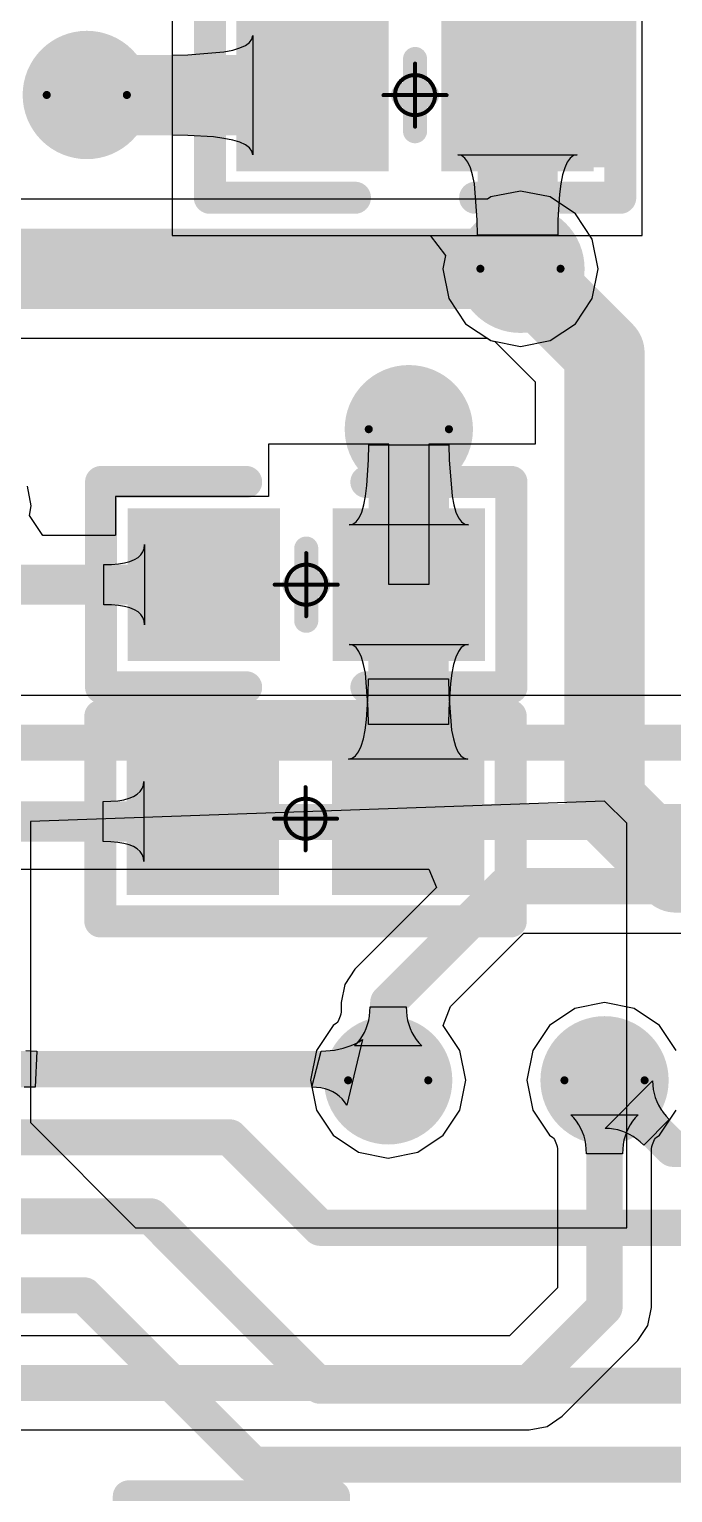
# Model space of a CAD drawing. Header units: millimetres. Extents: x -1.72 to 0.75, y -0.35 to 1.04.
# Drawn here: x -0.5585 to -0.398, y 0.3188 to 0.6836 of the extents above; entities that cross this region are included whole.
import ezdxf

# ---------------------------------------------------------------- set-up
doc = ezdxf.new("R2010")
doc.units = ezdxf.units.MM
doc.header["$MEASUREMENT"] = 0
for name, color, linetype in [('BottomLayer', 5, 'Continuous'), ('BottomSolder', 6, 'Continuous'), ('DrillDrawing', 1, 'Continuous'), ('Mechanical15', 56, 'Continuous'), ('MultiLayer', 9, 'Continuous'), ('TopLayer', 1, 'Continuous'), ('TopOverlay', 2, 'Continuous'), ('TopPaste', 8, 'Continuous'), ('TopSolder', 216, 'Continuous'), ('ViaHoleLayer', 16, 'Continuous')]:
    doc.layers.add(name, color=color, linetype=linetype)

# ---------------------------------------------------------------- blocks, each defined once
blk = doc.blocks.new('R_0603_L_11')
at = {"layer": 'Mechanical15', "const_width": 0.001}
for points in [[(0, 0.00787), (0, -0.00787)], [(0.00787, 0), (-0.00787, 0)]]:
    blk.add_lwpolyline(points, dxfattribs=at)
at = {"layer": 'Mechanical15'}
for points, const_width in [([(-0.00025, 0.00787, 1), (0.00025, 0.00787, 1)], 0.0005), ([(0.005, 0, 1), (-0.005, 0, 1)], 0.001), ([(-0.00812, 0, 1), (-0.00762, 0, 1)], 0.0005), ([(-0.00525, 0, 1), (-0.00475, 0, 1)], 0.0005), ([(0.00475, 0, 1), (0.00525, 0, 1)], 0.0005), ([(0.00762, 0, 1), (0.00812, 0, 1)], 0.0005), ([(-0.00025, -0.00787, 1), (0.00025, -0.00787, 1)], 0.0005)]:
    blk.add_lwpolyline(points, format="xyb", close=True, dxfattribs=dict(at, const_width=const_width))
at = {"layer": 'TopLayer'}
for points in [[(-0.04059, -0.015), (-0.01059, -0.015), (-0.04059, 0.015), (-0.01059, 0.015)], [(0.01059, -0.015), (0.04059, -0.015), (0.01059, 0.015), (0.04059, 0.015)]]:
    blk.add_solid(points, dxfattribs=at)
at = {"layer": 'TopOverlay', "const_width": 0.008}
for points in [[(-0.05118, 0.02559), (-0.05118, -0.02559)], [(0.05118, 0.02559), (-0.05118, 0.02559)], [(0.05118, 0.02559), (0.05118, -0.02559)], [(0.05118, -0.02559), (-0.05118, -0.02559)]]:
    blk.add_lwpolyline(points, dxfattribs=at)
at = {"layer": 'TopOverlay', "const_width": 0.004}
for points in [[(-0.05318, 0.02559, 1), (-0.04918, 0.02559, 1)], [(-0.05318, 0.02559, 1), (-0.04918, 0.02559, 1)], [(0.04918, 0.02559, 1), (0.05318, 0.02559, 1)], [(0.04918, 0.02559, 1), (0.05318, 0.02559, 1)], [(-0.05318, -0.02559, 1), (-0.04918, -0.02559, 1)], [(-0.05318, -0.02559, 1), (-0.04918, -0.02559, 1)], [(0.04918, -0.02559, 1), (0.05318, -0.02559, 1)], [(0.04918, -0.02559, 1), (0.05318, -0.02559, 1)]]:
    blk.add_lwpolyline(points, format="xyb", close=True, dxfattribs=at)
at = {"layer": 'TopPaste'}
for points in [[(-0.04059, -0.015), (-0.01059, -0.015), (-0.04059, 0.015), (-0.01059, 0.015)], [(0.01059, -0.015), (0.04059, -0.015), (0.01059, 0.015), (0.04059, 0.015)]]:
    blk.add_solid(points, dxfattribs=at)
at = {"layer": 'TopSolder'}
for points in [[(-0.04459, -0.019), (-0.00659, -0.019), (-0.04459, 0.019), (-0.00659, 0.019)], [(0.00659, -0.019), (0.04459, -0.019), (0.00659, 0.019), (0.04459, 0.019)]]:
    blk.add_solid(points, dxfattribs=at)
blk = doc.blocks.new('C_0603_L_26')
at = {"layer": 'Mechanical15', "const_width": 0.001}
for points in [[(0, 0.00787), (0, -0.00787)], [(-0.00787, 0), (0.00787, 0)]]:
    blk.add_lwpolyline(points, dxfattribs=at)
at = {"layer": 'Mechanical15'}
for points, const_width in [([(-0.00025, 0.00787, 1), (0.00025, 0.00787, 1)], 0.0005), ([(0.005, 0, 1), (-0.005, 0, 1)], 0.001), ([(-0.00812, 0, 1), (-0.00762, 0, 1)], 0.0005), ([(-0.00525, 0, 1), (-0.00475, 0, 1)], 0.0005), ([(0.00475, 0, 1), (0.00525, 0, 1)], 0.0005), ([(0.00762, 0, 1), (0.00812, 0, 1)], 0.0005), ([(-0.00025, -0.00787, 1), (0.00025, -0.00787, 1)], 0.0005)]:
    blk.add_lwpolyline(points, format="xyb", close=True, dxfattribs=dict(at, const_width=const_width))
at = {"layer": 'TopLayer'}
for points in [[(-0.04059, -0.015), (-0.01059, -0.015), (-0.04059, 0.015), (-0.01059, 0.015)], [(0.01059, -0.015), (0.04059, -0.015), (0.01059, 0.015), (0.04059, 0.015)]]:
    blk.add_solid(points, dxfattribs=at)
at = {"layer": 'TopOverlay'}
for points, const_width in [([(-0.05118, 0.02559), (-0.015, 0.02559)], 0.008), ([(-0.05118, 0.02559), (-0.05118, -0.02559)], 0.008), ([(0.015, 0.02559), (0.05118, 0.02559)], 0.008), ([(0.05118, 0.02559), (0.05118, -0.02559)], 0.008), ([(0, 0.009), (0, -0.009)], 0.006), ([(-0.003, 0), (0, 0)], 0.006), ([(0, 0), (0.003, 0)], 0.006), ([(-0.05118, -0.02559), (-0.015, -0.02559)], 0.008), ([(0.015, -0.02559), (0.05118, -0.02559)], 0.008)]:
    blk.add_lwpolyline(points, dxfattribs=dict(at, const_width=const_width))
for points, const_width in [([(-0.05318, 0.02559, 1), (-0.04918, 0.02559, 1)], 0.004), ([(-0.05318, 0.02559, 1), (-0.04918, 0.02559, 1)], 0.004), ([(-0.017, 0.02559, 1), (-0.013, 0.02559, 1)], 0.004), ([(0.013, 0.02559, 1), (0.017, 0.02559, 1)], 0.004), ([(0.04918, 0.02559, 1), (0.05318, 0.02559, 1)], 0.004), ([(0.04918, 0.02559, 1), (0.05318, 0.02559, 1)], 0.004), ([(-0.0015, 0.009, 1), (0.0015, 0.009, 1)], 0.003), ([(-0.0045, 0, 1), (-0.0015, 0, 1)], 0.003), ([(-0.0015, 0, 1), (0.0015, 0, 1)], 0.003), ([(-0.0015, 0, 1), (0.0015, 0, 1)], 0.003), ([(0.0015, 0, 1), (0.0045, 0, 1)], 0.003), ([(-0.0015, -0.009, 1), (0.0015, -0.009, 1)], 0.003), ([(-0.05318, -0.02559, 1), (-0.04918, -0.02559, 1)], 0.004), ([(-0.05318, -0.02559, 1), (-0.04918, -0.02559, 1)], 0.004), ([(-0.017, -0.02559, 1), (-0.013, -0.02559, 1)], 0.004), ([(0.013, -0.02559, 1), (0.017, -0.02559, 1)], 0.004), ([(0.04918, -0.02559, 1), (0.05318, -0.02559, 1)], 0.004), ([(0.04918, -0.02559, 1), (0.05318, -0.02559, 1)], 0.004)]:
    blk.add_lwpolyline(points, format="xyb", close=True, dxfattribs=dict(at, const_width=const_width))
at = {"layer": 'TopPaste'}
for points in [[(-0.04059, -0.015), (-0.01059, -0.015), (-0.04059, 0.015), (-0.01059, 0.015)], [(0.01059, -0.015), (0.04059, -0.015), (0.01059, 0.015), (0.04059, 0.015)]]:
    blk.add_solid(points, dxfattribs=at)
at = {"layer": 'TopSolder'}
for points in [[(-0.04459, -0.019), (-0.00659, -0.019), (-0.04459, 0.019), (-0.00659, 0.019)], [(0.00659, -0.019), (0.04459, -0.019), (0.00659, 0.019), (0.04459, 0.019)]]:
    blk.add_solid(points, dxfattribs=at)
blk = doc.blocks.new('C_0603_L_27')
at = {"layer": 'Mechanical15', "const_width": 0.001}
for points in [[(0, 0.00787), (0, -0.00787)], [(0.00787, 0), (-0.00787, 0)]]:
    blk.add_lwpolyline(points, dxfattribs=at)
at = {"layer": 'Mechanical15'}
for points, const_width in [([(-0.00025, 0.00787, 1), (0.00025, 0.00787, 1)], 0.0005), ([(0.005, 0, 1), (-0.005, 0, 1)], 0.001), ([(-0.00812, 0, 1), (-0.00762, 0, 1)], 0.0005), ([(-0.00525, 0, 1), (-0.00475, 0, 1)], 0.0005), ([(0.00475, 0, 1), (0.00525, 0, 1)], 0.0005), ([(0.00762, 0, 1), (0.00812, 0, 1)], 0.0005), ([(-0.00025, -0.00787, 1), (0.00025, -0.00787, 1)], 0.0005)]:
    blk.add_lwpolyline(points, format="xyb", close=True, dxfattribs=dict(at, const_width=const_width))
at = {"layer": 'TopLayer'}
for points in [[(-0.04059, -0.015), (-0.01059, -0.015), (-0.04059, 0.015), (-0.01059, 0.015)], [(0.01059, -0.015), (0.04059, -0.015), (0.01059, 0.015), (0.04059, 0.015)]]:
    blk.add_solid(points, dxfattribs=at)
at = {"layer": 'TopOverlay'}
for points, const_width in [([(-0.015, 0.02559), (-0.05118, 0.02559)], 0.008), ([(-0.05118, 0.02559), (-0.05118, -0.02559)], 0.008), ([(0.05118, 0.02559), (0.015, 0.02559)], 0.008), ([(0.05118, 0.02559), (0.05118, -0.02559)], 0.008), ([(0, 0.009), (0, -0.009)], 0.006), ([(0, 0), (-0.003, 0)], 0.006), ([(0.003, 0), (0, 0)], 0.006), ([(-0.015, -0.02559), (-0.05118, -0.02559)], 0.008), ([(0.05118, -0.02559), (0.015, -0.02559)], 0.008)]:
    blk.add_lwpolyline(points, dxfattribs=dict(at, const_width=const_width))
for points, const_width in [([(-0.05318, 0.02559, 1), (-0.04918, 0.02559, 1)], 0.004), ([(-0.05318, 0.02559, 1), (-0.04918, 0.02559, 1)], 0.004), ([(-0.017, 0.02559, 1), (-0.013, 0.02559, 1)], 0.004), ([(0.013, 0.02559, 1), (0.017, 0.02559, 1)], 0.004), ([(0.04918, 0.02559, 1), (0.05318, 0.02559, 1)], 0.004), ([(0.04918, 0.02559, 1), (0.05318, 0.02559, 1)], 0.004), ([(-0.0015, 0.009, 1), (0.0015, 0.009, 1)], 0.003), ([(-0.0045, 0, 1), (-0.0015, 0, 1)], 0.003), ([(-0.0015, 0, 1), (0.0015, 0, 1)], 0.003), ([(-0.0015, 0, 1), (0.0015, 0, 1)], 0.003), ([(0.0015, 0, 1), (0.0045, 0, 1)], 0.003), ([(-0.0015, -0.009, 1), (0.0015, -0.009, 1)], 0.003), ([(-0.05318, -0.02559, 1), (-0.04918, -0.02559, 1)], 0.004), ([(-0.05318, -0.02559, 1), (-0.04918, -0.02559, 1)], 0.004), ([(-0.017, -0.02559, 1), (-0.013, -0.02559, 1)], 0.004), ([(0.013, -0.02559, 1), (0.017, -0.02559, 1)], 0.004), ([(0.04918, -0.02559, 1), (0.05318, -0.02559, 1)], 0.004), ([(0.04918, -0.02559, 1), (0.05318, -0.02559, 1)], 0.004)]:
    blk.add_lwpolyline(points, format="xyb", close=True, dxfattribs=dict(at, const_width=const_width))
at = {"layer": 'TopPaste'}
for points in [[(-0.04059, -0.015), (-0.01059, -0.015), (-0.04059, 0.015), (-0.01059, 0.015)], [(0.01059, -0.015), (0.04059, -0.015), (0.01059, 0.015), (0.04059, 0.015)]]:
    blk.add_solid(points, dxfattribs=at)
at = {"layer": 'TopSolder'}
for points in [[(-0.04459, -0.019), (-0.00659, -0.019), (-0.04459, 0.019), (-0.00659, 0.019)], [(0.00659, -0.019), (0.04459, -0.019), (0.00659, 0.019), (0.04459, 0.019)]]:
    blk.add_solid(points, dxfattribs=at)
blk = doc.blocks.new('C_0603_L_29')
at = {"layer": 'Mechanical15', "const_width": 0.001}
for points in [[(0, -0.00787), (0, 0.00787)], [(-0.00787, 0), (0.00787, 0)]]:
    blk.add_lwpolyline(points, dxfattribs=at)
at = {"layer": 'Mechanical15'}
for points, const_width in [([(-0.00025, 0.00787, 1), (0.00025, 0.00787, 1)], 0.0005), ([(0.005, 0, 1), (-0.005, 0, 1)], 0.001), ([(-0.00812, 0, 1), (-0.00762, 0, 1)], 0.0005), ([(-0.00525, 0, 1), (-0.00475, 0, 1)], 0.0005), ([(0.00475, 0, 1), (0.00525, 0, 1)], 0.0005), ([(0.00762, 0, 1), (0.00812, 0, 1)], 0.0005), ([(-0.00025, -0.00787, 1), (0.00025, -0.00787, 1)], 0.0005)]:
    blk.add_lwpolyline(points, format="xyb", close=True, dxfattribs=dict(at, const_width=const_width))
at = {"layer": 'TopLayer'}
for points in [[(-0.04059, -0.015), (-0.01059, -0.015), (-0.04059, 0.015), (-0.01059, 0.015)], [(0.01059, -0.015), (0.04059, -0.015), (0.01059, 0.015), (0.04059, 0.015)]]:
    blk.add_solid(points, dxfattribs=at)
at = {"layer": 'TopOverlay'}
for points, const_width in [([(-0.05118, 0.02559), (-0.015, 0.02559)], 0.008), ([(-0.05118, -0.02559), (-0.05118, 0.02559)], 0.008), ([(0.015, 0.02559), (0.05118, 0.02559)], 0.008), ([(0.05118, -0.02559), (0.05118, 0.02559)], 0.008), ([(0, -0.009), (0, 0.009)], 0.006), ([(-0.003, 0), (0, 0)], 0.006), ([(0, 0), (0.003, 0)], 0.006), ([(-0.05118, -0.02559), (-0.015, -0.02559)], 0.008), ([(0.015, -0.02559), (0.05118, -0.02559)], 0.008)]:
    blk.add_lwpolyline(points, dxfattribs=dict(at, const_width=const_width))
for points, const_width in [([(-0.05318, 0.02559, 1), (-0.04918, 0.02559, 1)], 0.004), ([(-0.05318, 0.02559, 1), (-0.04918, 0.02559, 1)], 0.004), ([(-0.017, 0.02559, 1), (-0.013, 0.02559, 1)], 0.004), ([(0.013, 0.02559, 1), (0.017, 0.02559, 1)], 0.004), ([(0.04918, 0.02559, 1), (0.05318, 0.02559, 1)], 0.004), ([(0.04918, 0.02559, 1), (0.05318, 0.02559, 1)], 0.004), ([(-0.0015, 0.009, 1), (0.0015, 0.009, 1)], 0.003), ([(-0.0045, 0, 1), (-0.0015, 0, 1)], 0.003), ([(-0.0015, 0, 1), (0.0015, 0, 1)], 0.003), ([(-0.0015, 0, 1), (0.0015, 0, 1)], 0.003), ([(0.0015, 0, 1), (0.0045, 0, 1)], 0.003), ([(-0.0015, -0.009, 1), (0.0015, -0.009, 1)], 0.003), ([(-0.05318, -0.02559, 1), (-0.04918, -0.02559, 1)], 0.004), ([(-0.05318, -0.02559, 1), (-0.04918, -0.02559, 1)], 0.004), ([(-0.017, -0.02559, 1), (-0.013, -0.02559, 1)], 0.004), ([(0.013, -0.02559, 1), (0.017, -0.02559, 1)], 0.004), ([(0.04918, -0.02559, 1), (0.05318, -0.02559, 1)], 0.004), ([(0.04918, -0.02559, 1), (0.05318, -0.02559, 1)], 0.004)]:
    blk.add_lwpolyline(points, format="xyb", close=True, dxfattribs=dict(at, const_width=const_width))
at = {"layer": 'TopPaste'}
for points in [[(-0.04059, -0.015), (-0.01059, -0.015), (-0.04059, 0.015), (-0.01059, 0.015)], [(0.01059, -0.015), (0.04059, -0.015), (0.01059, 0.015), (0.04059, 0.015)]]:
    blk.add_solid(points, dxfattribs=at)
at = {"layer": 'TopSolder'}
for points in [[(-0.04459, -0.019), (-0.00659, -0.019), (-0.04459, 0.019), (-0.00659, 0.019)], [(0.00659, -0.019), (0.04459, -0.019), (0.00659, 0.019), (0.04459, 0.019)]]:
    blk.add_solid(points, dxfattribs=at)

msp = doc.modelspace()

# ---------------------------------------------------------------- linework, layer by layer
at = {"layer": 'BottomLayer'}
for p, q in [((-0.43597, 0.64329), (-0.44338, 0.64181)), ((-0.42856, 0.64181), (-0.43597, 0.64329)), ((-0.44423, 0.64125), (-0.64453, 0.64125)), ((-0.44338, 0.64181), (-0.44423, 0.64125)), ((-0.42227, 0.63761), (-0.42856, 0.64181)), ((-0.41807, 0.63133), (-0.42227, 0.63761)), ((-0.4166, 0.62392), (-0.41807, 0.63133)), ((-0.41807, 0.6165), (-0.4166, 0.62392)), ((-0.42227, 0.61022), (-0.41807, 0.6165)), ((-0.42856, 0.60602), (-0.42227, 0.61022)), ((-0.63736, 0.60658), (-0.44423, 0.60658)), ((-0.44423, 0.60658), (-0.44338, 0.60602)), ((-0.44338, 0.60602), (-0.43597, 0.60454)), ((-0.43597, 0.60454), (-0.42856, 0.60602)), ((-0.28755, 0.51753), (-0.6592, 0.51753)), ((-0.6232, 0.47427), (-0.45884, 0.47427)), ((-0.45884, 0.47427), (-0.45693, 0.46966)), ((-0.45693, 0.46966), (-0.47726, 0.44932)), ((-0.4534, 0.44002), (-0.43514, 0.45827)), ((-0.43514, 0.45827), (-0.38311, 0.45827)), ((-0.47726, 0.44932), (-0.4798, 0.44552)), ((-0.4798, 0.44552), (-0.4807, 0.44103)), ((-0.4808, 0.43811), (-0.48092, 0.43762)), ((-0.4807, 0.43865), (-0.4808, 0.43811)), ((-0.4807, 0.44103), (-0.4807, 0.43866)), ((-0.4807, 0.43866), (-0.4807, 0.43865)), ((-0.47363, 0.43764), (-0.47351, 0.43877)), ((-0.47351, 0.43877), (-0.47347, 0.43993)), ((-0.47347, 0.43993), (-0.46447, 0.43993)), ((-0.46447, 0.43993), (-0.46443, 0.43877)), ((-0.46443, 0.43877), (-0.46432, 0.43764)), ((-0.45527, 0.43531), (-0.4534, 0.44002)), ((-0.42241, 0.4395), (-0.4287, 0.43531)), ((-0.415, 0.44098), (-0.42241, 0.4395)), ((-0.40759, 0.4395), (-0.415, 0.44098)), ((-0.4013, 0.43531), (-0.40759, 0.4395)), ((-0.48267, 0.43531), (-0.48687, 0.42902)), ((-0.48187, 0.43584), (-0.48267, 0.43531)), ((-0.48172, 0.43602), (-0.48187, 0.43584)), ((-0.48147, 0.43639), (-0.48172, 0.43602)), ((-0.48126, 0.43677), (-0.48147, 0.43639)), ((-0.48108, 0.43718), (-0.48126, 0.43677)), ((-0.48092, 0.43762), (-0.48108, 0.43718)), ((-0.47488, 0.43357), (-0.47445, 0.43453)), ((-0.47445, 0.43453), (-0.4741, 0.43552)), ((-0.4741, 0.43552), (-0.47382, 0.43656)), ((-0.47382, 0.43656), (-0.47363, 0.43764)), ((-0.46432, 0.43764), (-0.46412, 0.43656)), ((-0.46412, 0.43656), (-0.46385, 0.43552)), ((-0.46385, 0.43552), (-0.4635, 0.43453)), ((-0.4635, 0.43453), (-0.46307, 0.43357)), ((-0.45107, 0.42902), (-0.45527, 0.43531)), ((-0.4287, 0.43531), (-0.4329, 0.42902)), ((-0.3971, 0.42902), (-0.4013, 0.43531)), ((-0.47737, 0.43018), (-0.47663, 0.43096)), ((-0.47663, 0.43096), (-0.47597, 0.43179)), ((-0.47597, 0.43179), (-0.47538, 0.43266)), ((-0.47538, 0.43266), (-0.47488, 0.43357)), ((-0.46307, 0.43357), (-0.46256, 0.43266)), ((-0.46256, 0.43266), (-0.46198, 0.43179)), ((-0.46198, 0.43179), (-0.46131, 0.43096)), ((-0.46131, 0.43096), (-0.46057, 0.43018)), ((-0.48687, 0.42902), (-0.48834, 0.42161)), ((-0.46057, 0.43018), (-0.47737, 0.43018)), ((-0.4496, 0.42161), (-0.45107, 0.42902)), ((-0.4329, 0.42902), (-0.43437, 0.42161)), ((-0.48834, 0.42161), (-0.48687, 0.41419)), ((-0.45107, 0.41419), (-0.4496, 0.42161)), ((-0.43437, 0.42161), (-0.4329, 0.41419)), ((-0.48687, 0.41419), (-0.48267, 0.40791)), ((-0.45527, 0.40791), (-0.45107, 0.41419)), ((-0.4329, 0.41419), (-0.4287, 0.40791)), ((-0.42266, 0.41225), (-0.4234, 0.41304)), ((-0.4234, 0.41304), (-0.4066, 0.41304)), ((-0.422, 0.41142), (-0.42266, 0.41225)), ((-0.40734, 0.41225), (-0.408, 0.41142)), ((-0.4066, 0.41304), (-0.40734, 0.41225)), ((-0.4013, 0.40791), (-0.3971, 0.41419)), ((-0.42141, 0.41055), (-0.422, 0.41142)), ((-0.4209, 0.40964), (-0.42141, 0.41055)), ((-0.42047, 0.40869), (-0.4209, 0.40964)), ((-0.42012, 0.40769), (-0.42047, 0.40869)), ((-0.40952, 0.40869), (-0.40988, 0.40769)), ((-0.4091, 0.40964), (-0.40952, 0.40869)), ((-0.40859, 0.41055), (-0.4091, 0.40964)), ((-0.408, 0.41142), (-0.40859, 0.41055)), ((-0.48267, 0.40791), (-0.47638, 0.40371)), ((-0.46156, 0.40371), (-0.45527, 0.40791)), ((-0.4287, 0.40791), (-0.42789, 0.40737)), ((-0.42789, 0.40737), (-0.42775, 0.4072)), ((-0.42775, 0.4072), (-0.4275, 0.40682)), ((-0.4275, 0.40682), (-0.42729, 0.40644)), ((-0.42729, 0.40644), (-0.42711, 0.40603)), ((-0.42711, 0.40603), (-0.42695, 0.4056)), ((-0.42695, 0.4056), (-0.42682, 0.40511)), ((-0.42682, 0.40511), (-0.42673, 0.40457)), ((-0.41985, 0.40665), (-0.42012, 0.40769)), ((-0.41966, 0.40557), (-0.41985, 0.40665)), ((-0.41954, 0.40445), (-0.41966, 0.40557)), ((-0.41034, 0.40557), (-0.41046, 0.40445)), ((-0.41015, 0.40665), (-0.41034, 0.40557)), ((-0.40988, 0.40769), (-0.41015, 0.40665)), ((-0.40327, 0.40457), (-0.40318, 0.40511)), ((-0.40318, 0.40511), (-0.40305, 0.4056)), ((-0.40305, 0.4056), (-0.40289, 0.40603)), ((-0.40289, 0.40603), (-0.40271, 0.40644)), ((-0.40271, 0.40644), (-0.4025, 0.40682)), ((-0.4025, 0.40682), (-0.40225, 0.4072)), ((-0.40225, 0.4072), (-0.40211, 0.40737)), ((-0.40211, 0.40737), (-0.4013, 0.40791)), ((-0.47638, 0.40371), (-0.46897, 0.40224)), ((-0.46897, 0.40224), (-0.46156, 0.40371)), ((-0.42673, 0.40457), (-0.42673, 0.40455)), ((-0.42673, 0.40455), (-0.42673, 0.36986)), ((-0.4195, 0.40328), (-0.41954, 0.40445)), ((-0.4105, 0.40328), (-0.4195, 0.40328)), ((-0.41046, 0.40445), (-0.4105, 0.40328)), ((-0.40327, 0.40455), (-0.40327, 0.40457)), ((-0.40327, 0.365), (-0.40327, 0.40455)), ((-0.42673, 0.36986), (-0.43867, 0.35791)), ((-0.40417, 0.36051), (-0.40327, 0.365)), ((-0.43867, 0.35791), (-0.647, 0.35791)), ((-0.40671, 0.35671), (-0.40417, 0.36051)), ((-0.42553, 0.33789), (-0.40671, 0.35671)), ((-0.42933, 0.33535), (-0.42553, 0.33789)), ((-0.647, 0.33446), (-0.43382, 0.33446)), ((-0.43382, 0.33446), (-0.42933, 0.33535))]:
    msp.add_line(p, q, dxfattribs=at)
for points, const_width in [([(-0.55016, 0.66724, 1), (-0.53816, 0.66724, 1)], 0.012), ([(-0.44197, 0.62392, 1), (-0.42997, 0.62392, 1)], 0.012), ([(-0.44097, 0.62392, 1), (-0.43097, 0.62392, 1)], 0.01), ([(-0.46982, 0.58392, 1), (-0.45782, 0.58392, 1)], 0.012), ([(-0.44225, 0.47, 1), (-0.43775, 0.47, 1)], 0.0045), ([(-0.44225, 0.47, 1), (-0.43775, 0.47, 1)], 0.0045), ([(-0.47122, 0.44103, 1), (-0.46672, 0.44103, 1)], 0.0045), ([(-0.47122, 0.44103, 1), (-0.46672, 0.44103, 1)], 0.0045), ([(-0.47497, 0.42161, 1), (-0.46297, 0.42161, 1)], 0.012), ([(-0.421, 0.42161, 1), (-0.409, 0.42161, 1)], 0.012), ([(-0.47122, 0.42161, 1), (-0.46672, 0.42161, 1)], 0.0045), ([(-0.41725, 0.42161, 1), (-0.41275, 0.42161, 1)], 0.0045), ([(-0.41725, 0.365, 1), (-0.41275, 0.365, 1)], 0.0045), ([(-0.41725, 0.365, 1), (-0.41275, 0.365, 1)], 0.0045), ([(-0.43607, 0.34618, 1), (-0.43157, 0.34618, 1)], 0.0045), ([(-0.43607, 0.34618, 1), (-0.43157, 0.34618, 1)], 0.0045)]:
    msp.add_lwpolyline(points, format="xyb", close=True, dxfattribs=dict(at, const_width=const_width))
for points, const_width in [([(-0.64453, 0.62392), (-0.43597, 0.62392)], 0.02), ([(-0.6592, 0.5058), (-0.28755, 0.5058)], 0.009), ([(-0.62806, 0.486), (-0.32023, 0.486)], 0.009), ([(-0.46897, 0.44103), (-0.44, 0.47)], 0.009), ([(-0.44, 0.47), (-0.37825, 0.47)], 0.009), ([(-0.46897, 0.42161), (-0.46897, 0.44103)], 0.009), ([(-0.415, 0.365), (-0.415, 0.42161)], 0.009), ([(-0.43382, 0.34618), (-0.415, 0.365)], 0.009), ([(-0.66405, 0.34618), (-0.43382, 0.34618)], 0.009)]:
    msp.add_lwpolyline(points, dxfattribs=dict(at, const_width=const_width))
at = {"layer": 'BottomSolder', "const_width": 0.016}
for points in [[(-0.55216, 0.66724, 1), (-0.53616, 0.66724, 1)], [(-0.44397, 0.62392, 1), (-0.42797, 0.62392, 1)], [(-0.47182, 0.58392, 1), (-0.45582, 0.58392, 1)], [(-0.47697, 0.42161, 1), (-0.46097, 0.42161, 1)], [(-0.423, 0.42161, 1), (-0.407, 0.42161, 1)]]:
    msp.add_lwpolyline(points, format="xyb", close=True, dxfattribs=at)
at = {"layer": 'DrillDrawing'}
for points, const_width in [([(-0.53416, 0.66724, 1), (-0.55416, 0.66724, 1)], 0.002), ([(-0.55466, 0.66724, 1), (-0.55366, 0.66724, 1)], 0.001), ([(-0.53466, 0.66724, 1), (-0.53366, 0.66724, 1)], 0.001), ([(-0.42597, 0.62392, 1), (-0.44597, 0.62392, 1)], 0.002), ([(-0.44647, 0.62392, 1), (-0.44547, 0.62392, 1)], 0.001), ([(-0.42647, 0.62392, 1), (-0.42547, 0.62392, 1)], 0.001), ([(-0.45382, 0.58392, 1), (-0.47382, 0.58392, 1)], 0.002), ([(-0.47432, 0.58392, 1), (-0.47332, 0.58392, 1)], 0.001), ([(-0.45432, 0.58392, 1), (-0.45332, 0.58392, 1)], 0.001), ([(-0.45897, 0.42161, 1), (-0.47897, 0.42161, 1)], 0.002), ([(-0.405, 0.42161, 1), (-0.425, 0.42161, 1)], 0.002), ([(-0.47947, 0.42161, 1), (-0.47847, 0.42161, 1)], 0.001), ([(-0.45947, 0.42161, 1), (-0.45847, 0.42161, 1)], 0.001), ([(-0.4255, 0.42161, 1), (-0.4245, 0.42161, 1)], 0.001), ([(-0.4055, 0.42161, 1), (-0.4045, 0.42161, 1)], 0.001)]:
    msp.add_lwpolyline(points, format="xyb", close=True, dxfattribs=dict(at, const_width=const_width))
at = {"layer": 'MultiLayer', "const_width": 0.012}
for points in [[(-0.55016, 0.66724, 1), (-0.53816, 0.66724, 1)], [(-0.44197, 0.62392, 1), (-0.42997, 0.62392, 1)], [(-0.46982, 0.58392, 1), (-0.45782, 0.58392, 1)], [(-0.47497, 0.42161, 1), (-0.46297, 0.42161, 1)], [(-0.421, 0.42161, 1), (-0.409, 0.42161, 1)]]:
    msp.add_lwpolyline(points, format="xyb", close=True, dxfattribs=at)
at = {"layer": 'TopLayer'}
for p, q in [((-0.40563, 0.6322), (-0.40563, 0.9202)), ((-0.52287, 0.8036), (-0.52287, 0.6322)), ((-0.52287, 0.69128), (-0.52287, 0.6322)), ((-0.50775, 0.67842), (-0.50595, 0.67896)), ((-0.50595, 0.67896), (-0.50455, 0.6796)), ((-0.50455, 0.6796), (-0.50355, 0.68033)), ((-0.50355, 0.68033), (-0.50295, 0.68116)), ((-0.50295, 0.68116), (-0.50275, 0.68208)), ((-0.50275, 0.68208), (-0.50275, 0.65232)), ((-0.52275, 0.6772), (-0.51895, 0.67725)), ((-0.52275, 0.6572), (-0.52275, 0.6772)), ((-0.51895, 0.67725), (-0.50995, 0.67799)), ((-0.50995, 0.67799), (-0.50775, 0.67842)), ((-0.51895, 0.65716), (-0.52275, 0.6572)), ((-0.51255, 0.65677), (-0.51895, 0.65716)), ((-0.50995, 0.65642), (-0.51255, 0.65677)), ((-0.50775, 0.65598), (-0.50995, 0.65642)), ((-0.50595, 0.65545), (-0.50775, 0.65598)), ((-0.50455, 0.65481), (-0.50595, 0.65545)), ((-0.50355, 0.65408), (-0.50455, 0.65481)), ((-0.50295, 0.65325), (-0.50355, 0.65408)), ((-0.50275, 0.65232), (-0.50295, 0.65325)), ((-0.45064, 0.65212), (-0.45157, 0.65232)), ((-0.45157, 0.65232), (-0.42181, 0.65232)), ((-0.44981, 0.65152), (-0.45064, 0.65212)), ((-0.44908, 0.65052), (-0.44981, 0.65152)), ((-0.44844, 0.64912), (-0.44908, 0.65052)), ((-0.4243, 0.65052), (-0.42493, 0.64912)), ((-0.42356, 0.65152), (-0.4243, 0.65052)), ((-0.42273, 0.65212), (-0.42356, 0.65152)), ((-0.42181, 0.65232), (-0.42273, 0.65212)), ((-0.44791, 0.64732), (-0.44844, 0.64912)), ((-0.44747, 0.64512), (-0.44791, 0.64732)), ((-0.42547, 0.64732), (-0.42591, 0.64512)), ((-0.42493, 0.64912), (-0.42547, 0.64732)), ((-0.44674, 0.63612), (-0.44747, 0.64512)), ((-0.42625, 0.64252), (-0.42664, 0.63612)), ((-0.42591, 0.64512), (-0.42625, 0.64252)), ((-0.44669, 0.63232), (-0.44674, 0.63612)), ((-0.42664, 0.63612), (-0.42669, 0.63232)), ((-0.52287, 0.6322), (-0.40563, 0.6322)), ((-0.52287, 0.6322), (-0.45848, 0.6322)), ((-0.45848, 0.6322), (-0.45469, 0.6272)), ((-0.42669, 0.63232), (-0.44669, 0.63232)), ((-0.40563, 0.6322), (-0.40563, 0.6322)), ((-0.45469, 0.6272), (-0.45534, 0.62392)), ((-0.45534, 0.62392), (-0.45387, 0.6165)), ((-0.45387, 0.6165), (-0.44967, 0.61022)), ((-0.44967, 0.61022), (-0.44338, 0.60602)), ((-0.44338, 0.60602), (-0.44239, 0.60582)), ((-0.44239, 0.60582), (-0.43233, 0.59577)), ((-0.43233, 0.59577), (-0.43233, 0.58017)), ((-0.46882, 0.58017), (-0.49882, 0.58017)), ((-0.49882, 0.58017), (-0.49882, 0.56717)), ((-0.46882, 0.54517), (-0.46882, 0.58017)), ((-0.43233, 0.58017), (-0.45882, 0.58017)), ((-0.45882, 0.58017), (-0.45882, 0.54517)), ((-0.47387, 0.57625), (-0.47382, 0.58005)), ((-0.47382, 0.58005), (-0.45382, 0.58005)), ((-0.45382, 0.58005), (-0.45377, 0.57625)), ((-0.47426, 0.56985), (-0.47387, 0.57625)), ((-0.45377, 0.57625), (-0.45304, 0.56725)), ((-0.558, 0.56486), (-0.55897, 0.56974)), ((-0.4746, 0.56725), (-0.47426, 0.56985)), ((-0.49882, 0.56717), (-0.537, 0.56717)), ((-0.537, 0.56717), (-0.537, 0.55748)), ((-0.47504, 0.56505), (-0.4746, 0.56725)), ((-0.45304, 0.56725), (-0.4526, 0.56505)), ((-0.55849, 0.56241), (-0.558, 0.56486)), ((-0.55514, 0.55741), (-0.55849, 0.56241)), ((-0.47694, 0.56085), (-0.47621, 0.56185)), ((-0.47621, 0.56185), (-0.47558, 0.56325)), ((-0.47558, 0.56325), (-0.47504, 0.56505)), ((-0.4526, 0.56505), (-0.45206, 0.56325)), ((-0.45206, 0.56325), (-0.45143, 0.56185)), ((-0.45143, 0.56185), (-0.4507, 0.56085)), ((-0.4787, 0.56005), (-0.47777, 0.56025)), ((-0.44894, 0.56005), (-0.4787, 0.56005)), ((-0.47777, 0.56025), (-0.47694, 0.56085)), ((-0.4507, 0.56085), (-0.44987, 0.56025)), ((-0.44987, 0.56025), (-0.44894, 0.56005)), ((-0.53772, 0.55741), (-0.55514, 0.55741)), ((-0.53713, 0.55746), (-0.53772, 0.55741)), ((-0.537, 0.55748), (-0.53713, 0.55746)), ((-0.52986, 0.55422), (-0.52976, 0.55517)), ((-0.52976, 0.55517), (-0.52976, 0.53517)), ((-0.53472, 0.55062), (-0.5334, 0.55097)), ((-0.5334, 0.55097), (-0.53229, 0.55142)), ((-0.53229, 0.55142), (-0.53138, 0.55197)), ((-0.53138, 0.55197), (-0.53067, 0.55262)), ((-0.53067, 0.55262), (-0.53016, 0.55337)), ((-0.53016, 0.55337), (-0.52986, 0.55422)), ((-0.53988, 0.55017), (-0.53796, 0.55022)), ((-0.53988, 0.54017), (-0.53988, 0.55017)), ((-0.53796, 0.55022), (-0.53624, 0.55037)), ((-0.53624, 0.55037), (-0.53472, 0.55062)), ((-0.45882, 0.54517), (-0.46882, 0.54517)), ((-0.53796, 0.54012), (-0.53988, 0.54017)), ((-0.53624, 0.53997), (-0.53796, 0.54012)), ((-0.53472, 0.53972), (-0.53624, 0.53997)), ((-0.5334, 0.53937), (-0.53472, 0.53972)), ((-0.53229, 0.53892), (-0.5334, 0.53937)), ((-0.53138, 0.53837), (-0.53229, 0.53892)), ((-0.53067, 0.53772), (-0.53138, 0.53837)), ((-0.53016, 0.53697), (-0.53067, 0.53772)), ((-0.52986, 0.53612), (-0.53016, 0.53697)), ((-0.52976, 0.53517), (-0.52986, 0.53612)), ((-0.47779, 0.53009), (-0.4787, 0.53029)), ((-0.4787, 0.53029), (-0.44894, 0.53029)), ((-0.47697, 0.52949), (-0.47779, 0.53009)), ((-0.47626, 0.52849), (-0.47697, 0.52949)), ((-0.45073, 0.52949), (-0.45147, 0.52849)), ((-0.44988, 0.53009), (-0.45073, 0.52949)), ((-0.44894, 0.53029), (-0.44988, 0.53009)), ((-0.47563, 0.52709), (-0.47626, 0.52849)), ((-0.47511, 0.52529), (-0.47563, 0.52709)), ((-0.45212, 0.52709), (-0.45267, 0.52529)), ((-0.45147, 0.52849), (-0.45212, 0.52709)), ((-0.47467, 0.52309), (-0.47511, 0.52529)), ((-0.47396, 0.51409), (-0.47467, 0.52309)), ((-0.47396, 0.5179), (-0.47391, 0.5217)), ((-0.47391, 0.5217), (-0.45391, 0.5217)), ((-0.45391, 0.5217), (-0.45386, 0.5179)), ((-0.45311, 0.52309), (-0.45346, 0.52049)), ((-0.45267, 0.52529), (-0.45311, 0.52309)), ((-0.45346, 0.52049), (-0.45386, 0.51409)), ((-0.47436, 0.5115), (-0.47396, 0.5179)), ((-0.45386, 0.5179), (-0.45314, 0.5089)), ((-0.4747, 0.5089), (-0.47436, 0.5115)), ((-0.47391, 0.51029), (-0.47396, 0.51409)), ((-0.45386, 0.51409), (-0.45391, 0.51029)), ((-0.47515, 0.5067), (-0.4747, 0.5089)), ((-0.45391, 0.51029), (-0.47391, 0.51029)), ((-0.45314, 0.5089), (-0.45271, 0.5067)), ((-0.47709, 0.5025), (-0.47634, 0.5035)), ((-0.47634, 0.5035), (-0.4757, 0.5049)), ((-0.4757, 0.5049), (-0.47515, 0.5067)), ((-0.45271, 0.5067), (-0.45218, 0.5049)), ((-0.45218, 0.5049), (-0.45156, 0.5035)), ((-0.45156, 0.5035), (-0.45084, 0.5025)), ((-0.47888, 0.5017), (-0.47793, 0.5019)), ((-0.44912, 0.5017), (-0.47888, 0.5017)), ((-0.47793, 0.5019), (-0.47709, 0.5025)), ((-0.45084, 0.5025), (-0.45003, 0.5019)), ((-0.45003, 0.5019), (-0.44912, 0.5017)), ((-0.53247, 0.49237), (-0.53156, 0.49292)), ((-0.53156, 0.49292), (-0.53085, 0.49357)), ((-0.53085, 0.49357), (-0.53034, 0.49432)), ((-0.53034, 0.49432), (-0.53004, 0.49517)), ((-0.53004, 0.49517), (-0.52994, 0.49612)), ((-0.52994, 0.49612), (-0.52994, 0.47612)), ((-0.415, 0.49122), (-0.55824, 0.48612)), ((-0.54006, 0.49112), (-0.53814, 0.49117)), ((-0.54006, 0.48112), (-0.54006, 0.49112)), ((-0.53814, 0.49117), (-0.53641, 0.49132)), ((-0.53641, 0.49132), (-0.5349, 0.49157)), ((-0.5349, 0.49157), (-0.53358, 0.49192)), ((-0.53358, 0.49192), (-0.53247, 0.49237)), ((-0.40946, 0.48568), (-0.415, 0.49122)), ((-0.55824, 0.48612), (-0.55824, 0.41108)), ((-0.40946, 0.38484), (-0.40946, 0.48568)), ((-0.53814, 0.48107), (-0.54006, 0.48112)), ((-0.53641, 0.48092), (-0.53814, 0.48107)), ((-0.5349, 0.48067), (-0.53641, 0.48092)), ((-0.53358, 0.48032), (-0.5349, 0.48067)), ((-0.53247, 0.47987), (-0.53358, 0.48032)), ((-0.53156, 0.47932), (-0.53247, 0.47987)), ((-0.53085, 0.47867), (-0.53156, 0.47932)), ((-0.53034, 0.47792), (-0.53085, 0.47867)), ((-0.53004, 0.47707), (-0.53034, 0.47792)), ((-0.52994, 0.47612), (-0.53004, 0.47707)), ((-0.47536, 0.43177), (-0.47926, 0.41543)), ((-0.47821, 0.4303), (-0.47723, 0.43073)), ((-0.47723, 0.43073), (-0.47628, 0.43122)), ((-0.47628, 0.43122), (-0.47536, 0.43177)), ((-0.5594, 0.42902), (-0.55663, 0.42889)), ((-0.55663, 0.42889), (-0.55706, 0.41989)), ((-0.48805, 0.41989), (-0.48571, 0.42889)), ((-0.48571, 0.42889), (-0.48456, 0.42892)), ((-0.48456, 0.42892), (-0.48235, 0.42915)), ((-0.48235, 0.42915), (-0.48128, 0.42935)), ((-0.48128, 0.42935), (-0.48023, 0.42961)), ((-0.48023, 0.42961), (-0.47921, 0.42993)), ((-0.47921, 0.42993), (-0.47821, 0.4303)), ((-0.55706, 0.41989), (-0.55982, 0.41991)), ((-0.48686, 0.41985), (-0.48805, 0.41989)), ((-0.48574, 0.41971), (-0.48686, 0.41985)), ((-0.48469, 0.41949), (-0.48574, 0.41971)), ((-0.41488, 0.40961), (-0.403, 0.42149)), ((-0.403, 0.42149), (-0.40297, 0.42041)), ((-0.40297, 0.42041), (-0.40285, 0.41935)), ((-0.48371, 0.41918), (-0.48469, 0.41949)), ((-0.4828, 0.41878), (-0.48371, 0.41918)), ((-0.48195, 0.41828), (-0.4828, 0.41878)), ((-0.48118, 0.4177), (-0.48195, 0.41828)), ((-0.48047, 0.41703), (-0.48118, 0.4177)), ((-0.47983, 0.41627), (-0.48047, 0.41703)), ((-0.47926, 0.41543), (-0.47983, 0.41627)), ((-0.40285, 0.41935), (-0.40265, 0.41832)), ((-0.40265, 0.41832), (-0.40236, 0.41732)), ((-0.40236, 0.41732), (-0.40199, 0.41634)), ((-0.40199, 0.41634), (-0.40154, 0.41539)), ((-0.40154, 0.41539), (-0.40099, 0.41446)), ((-0.40099, 0.41446), (-0.40037, 0.41356)), ((-0.40037, 0.41356), (-0.39966, 0.41268)), ((-0.39966, 0.41268), (-0.39886, 0.41183)), ((-0.55824, 0.41108), (-0.532, 0.38484)), ((-0.4138, 0.40958), (-0.41488, 0.40961)), ((-0.41275, 0.40946), (-0.4138, 0.40958)), ((-0.41172, 0.40926), (-0.41275, 0.40946)), ((-0.41071, 0.40897), (-0.41172, 0.40926)), ((-0.40974, 0.4086), (-0.41071, 0.40897)), ((-0.40878, 0.40814), (-0.40974, 0.4086)), ((-0.39886, 0.41183), (-0.40522, 0.40547)), ((-0.40786, 0.4076), (-0.40878, 0.40814)), ((-0.40695, 0.40698), (-0.40786, 0.4076)), ((-0.40608, 0.40626), (-0.40695, 0.40698)), ((-0.40522, 0.40547), (-0.40608, 0.40626)), ((-0.532, 0.38484), (-0.40946, 0.38484))]:
    msp.add_line(p, q, dxfattribs=at)
for points, const_width in [([(-0.55016, 0.66724, 1), (-0.53816, 0.66724, 1)], 0.012), ([(-0.54916, 0.66724, 1), (-0.53916, 0.66724, 1)], 0.01), ([(-0.54912, 0.6672, 1), (-0.53912, 0.6672, 1)], 0.01), ([(-0.54912, 0.6672, 1), (-0.53912, 0.6672, 1)], 0.01), ([(-0.49287, 0.6672, 1), (-0.48287, 0.6672, 1)], 0.01), ([(-0.44169, 0.6672, 1), (-0.43169, 0.6672, 1)], 0.01), ([(-0.44197, 0.62392, 1), (-0.42997, 0.62392, 1)], 0.012), ([(-0.44169, 0.62463, 1), (-0.43169, 0.62463, 1)], 0.01), ([(-0.44169, 0.62463, 1), (-0.43169, 0.62463, 1)], 0.01), ([(-0.44097, 0.62392, 1), (-0.43097, 0.62392, 1)], 0.01), ([(-0.44097, 0.62392, 1), (-0.43097, 0.62392, 1)], 0.01), ([(-0.42, 0.60295, 1), (-0.41, 0.60295, 1)], 0.01), ([(-0.42, 0.60295, 1), (-0.41, 0.60295, 1)], 0.01), ([(-0.46982, 0.58392, 1), (-0.45782, 0.58392, 1)], 0.012), ([(-0.46882, 0.58392, 1), (-0.45882, 0.58392, 1)], 0.01), ([(-0.46891, 0.54508, 1), (-0.45891, 0.54508, 1)], 0.01), ([(-0.46891, 0.54508, 1), (-0.45891, 0.54508, 1)], 0.01), ([(-0.46882, 0.54517, 1), (-0.45882, 0.54517, 1)], 0.01), ([(-0.46882, 0.54517, 1), (-0.45882, 0.54517, 1)], 0.01), ([(-0.5175, 0.54517, 1), (-0.5125, 0.54517, 1)], 0.005), ([(-0.42, 0.49122, 1), (-0.41, 0.49122, 1)], 0.01), ([(-0.42, 0.49122, 1), (-0.41, 0.49122, 1)], 0.01), ([(-0.469, 0.48682, 1), (-0.459, 0.48682, 1)], 0.01), ([(-0.46891, 0.48691, 1), (-0.45891, 0.48691, 1)], 0.01), ([(-0.46891, 0.48691, 1), (-0.45891, 0.48691, 1)], 0.01), ([(-0.51838, 0.48612, 1), (-0.51338, 0.48612, 1)], 0.005), ([(-0.51813, 0.48612, 1), (-0.51363, 0.48612, 1)], 0.0045), ([(-0.51743, 0.48682, 1), (-0.51293, 0.48682, 1)], 0.0045), ([(-0.40221, 0.47342, 1), (-0.39221, 0.47342, 1)], 0.01), ([(-0.40221, 0.47342, 1), (-0.39221, 0.47342, 1)], 0.01), ([(-0.47497, 0.42161, 1), (-0.46297, 0.42161, 1)], 0.012), ([(-0.421, 0.42161, 1), (-0.409, 0.42161, 1)], 0.012), ([(-0.47401, 0.42439, 1), (-0.46951, 0.42439, 1)], 0.0045), ([(-0.47401, 0.42439, 1), (-0.46951, 0.42439, 1)], 0.0045), ([(-0.47122, 0.42161, 1), (-0.46672, 0.42161, 1)], 0.0045), ([(-0.41725, 0.42161, 1), (-0.41275, 0.42161, 1)], 0.0045), ([(-0.51073, 0.40738, 1), (-0.50623, 0.40738, 1)], 0.0045), ([(-0.51073, 0.40738, 1), (-0.50623, 0.40738, 1)], 0.0045), ([(-0.40017, 0.40453, 1), (-0.39567, 0.40453, 1)], 0.0045), ([(-0.40017, 0.40453, 1), (-0.39567, 0.40453, 1)], 0.0045), ([(-0.53041, 0.38769, 1), (-0.52591, 0.38769, 1)], 0.0045), ([(-0.53041, 0.38769, 1), (-0.52591, 0.38769, 1)], 0.0045), ([(-0.48819, 0.38484, 1), (-0.48369, 0.38484, 1)], 0.0045), ([(-0.48819, 0.38484, 1), (-0.48369, 0.38484, 1)], 0.0045), ([(-0.54707, 0.36801, 1), (-0.54257, 0.36801, 1)], 0.0045), ([(-0.54707, 0.36801, 1), (-0.54257, 0.36801, 1)], 0.0045), ([(-0.48819, 0.34547, 1), (-0.48369, 0.34547, 1)], 0.0045), ([(-0.48819, 0.34547, 1), (-0.48369, 0.34547, 1)], 0.0045), ([(-0.50485, 0.32579, 1), (-0.50035, 0.32579, 1)], 0.0045), ([(-0.50485, 0.32579, 1), (-0.50035, 0.32579, 1)], 0.0045)]:
    msp.add_lwpolyline(points, format="xyb", close=True, dxfattribs=dict(at, const_width=const_width))
for points, const_width in [([(-0.54416, 0.66724), (-0.54412, 0.6672)], 0.02), ([(-0.54412, 0.6672), (-0.48787, 0.6672)], 0.02), ([(-0.43669, 0.62463), (-0.43669, 0.6672)], 0.02), ([(-0.43669, 0.62463), (-0.43597, 0.62392)], 0.02), ([(-0.43597, 0.62392), (-0.415, 0.60295)], 0.02), ([(-0.415, 0.49122), (-0.415, 0.60295)], 0.02), ([(-0.46382, 0.54517), (-0.46382, 0.58392)], 0.02), ([(-0.46391, 0.54508), (-0.46382, 0.54517)], 0.02), ([(-0.46391, 0.48691), (-0.46391, 0.54508)], 0.02), ([(-0.6006, 0.54517), (-0.515, 0.54517)], 0.01), ([(-0.415, 0.49122), (-0.39721, 0.47342)], 0.02), ([(-0.464, 0.48682), (-0.46391, 0.48691)], 0.02), ([(-0.6006, 0.48612), (-0.51588, 0.48612)], 0.01), ([(-0.51588, 0.48612), (-0.51518, 0.48682)], 0.009), ([(-0.39721, 0.47342), (-0.36201, 0.47342)], 0.02), ([(-0.59793, 0.42439), (-0.47176, 0.42439)], 0.009), ([(-0.47176, 0.42439), (-0.46897, 0.42161)], 0.009), ([(-0.415, 0.42161), (-0.39792, 0.40453)], 0.009), ([(-0.6006, 0.40738), (-0.50848, 0.40738)], 0.009), ([(-0.50848, 0.40738), (-0.48594, 0.38484)], 0.009), ([(-0.39792, 0.40453), (-0.36201, 0.40453)], 0.009), ([(-0.6006, 0.38769), (-0.52816, 0.38769)], 0.009), ([(-0.52816, 0.38769), (-0.48594, 0.34547)], 0.009), ([(-0.48594, 0.38484), (-0.36201, 0.38484)], 0.009), ([(-0.6006, 0.36801), (-0.54482, 0.36801)], 0.009), ([(-0.54482, 0.36801), (-0.5026, 0.32579)], 0.009), ([(-0.48594, 0.34547), (-0.36201, 0.34547)], 0.009), ([(-0.5026, 0.32579), (-0.36201, 0.32579)], 0.009)]:
    msp.add_lwpolyline(points, dxfattribs=dict(at, const_width=const_width))
msp.add_solid([(-0.455, 0.64922), (-0.415, 0.64922), (-0.455, 0.815), (-0.415, 0.815)], dxfattribs=at)
at = {"layer": 'TopSolder', "const_width": 0.016}
for points in [[(-0.55216, 0.66724, 1), (-0.53616, 0.66724, 1)], [(-0.44397, 0.62392, 1), (-0.42797, 0.62392, 1)], [(-0.47182, 0.58392, 1), (-0.45582, 0.58392, 1)], [(-0.47697, 0.42161, 1), (-0.46097, 0.42161, 1)], [(-0.423, 0.42161, 1), (-0.407, 0.42161, 1)]]:
    msp.add_lwpolyline(points, format="xyb", close=True, dxfattribs=at)
at = {"layer": 'ViaHoleLayer', "const_width": 0.006}
for points in [[(-0.54716, 0.66724, 1), (-0.54116, 0.66724, 1)], [(-0.43897, 0.62392, 1), (-0.43297, 0.62392, 1)], [(-0.46682, 0.58392, 1), (-0.46082, 0.58392, 1)], [(-0.47197, 0.42161, 1), (-0.46597, 0.42161, 1)], [(-0.418, 0.42161, 1), (-0.412, 0.42161, 1)]]:
    msp.add_lwpolyline(points, format="xyb", close=True, dxfattribs=at)

# ---------------------------------------------------------------- block references
for name, p, rotation in [('C_0603_L_29', (-0.46227, 0.66721), 360), ('C_0603_L_27', (-0.48941, 0.54517), 180), ('R_0603_L_11', (-0.48959, 0.48682), 180), ('C_0603_L_26', (-0.50808, 0.26671), 90)]:
    msp.add_blockref(name, p, dxfattribs=dict(rotation=rotation))

doc.saveas('drawing.dxf')
